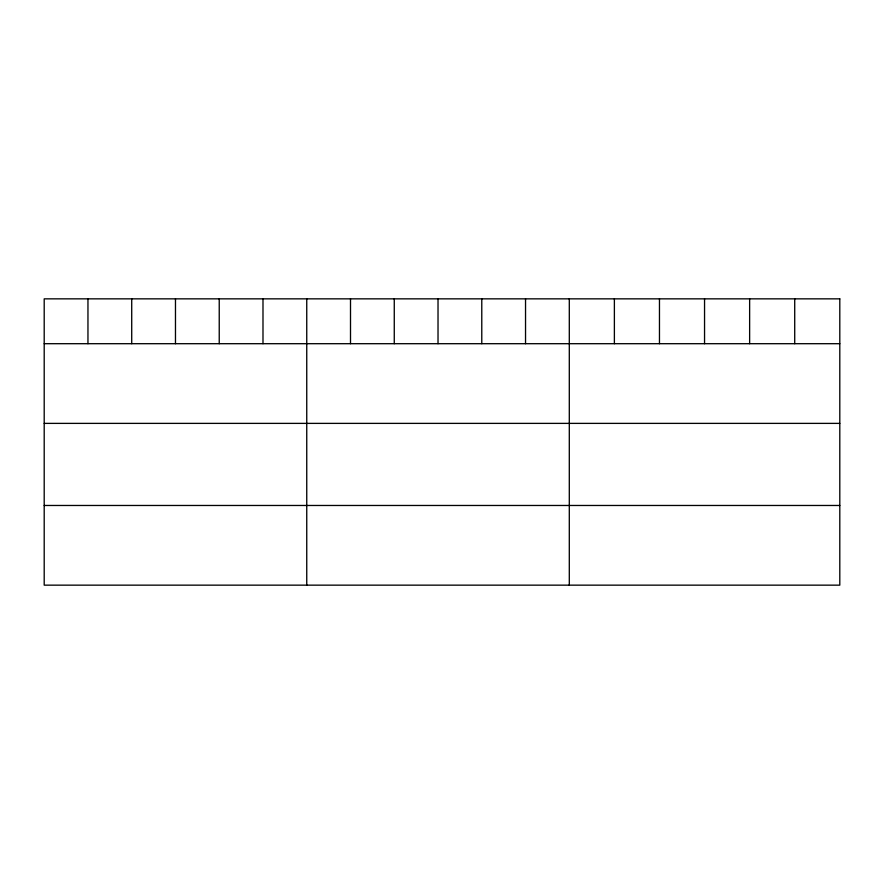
<?xml version="1.0" encoding="UTF-8"?>
<svg xmlns="http://www.w3.org/2000/svg" width="884" height="884" viewBox="0 0 884 884"><rect width="100%" height="100%" fill="white"/><g stroke="black" fill="none" stroke-linecap="round" stroke-linejoin="round"><path stroke-width="1.33" d="M44.2 343.699L839.8 343.699M44.2 423.381L839.8 423.381M44.2 505.471L839.8 505.471M794.716 298.847L794.716 343.699M749.632 298.847L749.632 343.699M704.548 298.847L704.548 343.699M659.464 298.847L659.464 343.699M614.38 298.847L614.38 343.699M569.296 298.847L569.296 585.153M525.538 298.847L525.538 343.699M481.78 298.847L481.78 343.699M438.022 298.847L438.022 343.699M394.264 298.847L394.264 343.699M350.506 298.847L350.506 343.699M306.748 298.847L306.748 585.153M262.99 298.847L262.99 343.699M219.232 298.847L219.232 343.699M175.474 298.847L175.474 343.699M131.716 298.847L131.716 343.699M87.958 298.847L87.958 343.699M839.8 298.847L44.2 298.847L44.2 585.153L839.8 585.153L839.8 298.847"/></g></svg>
